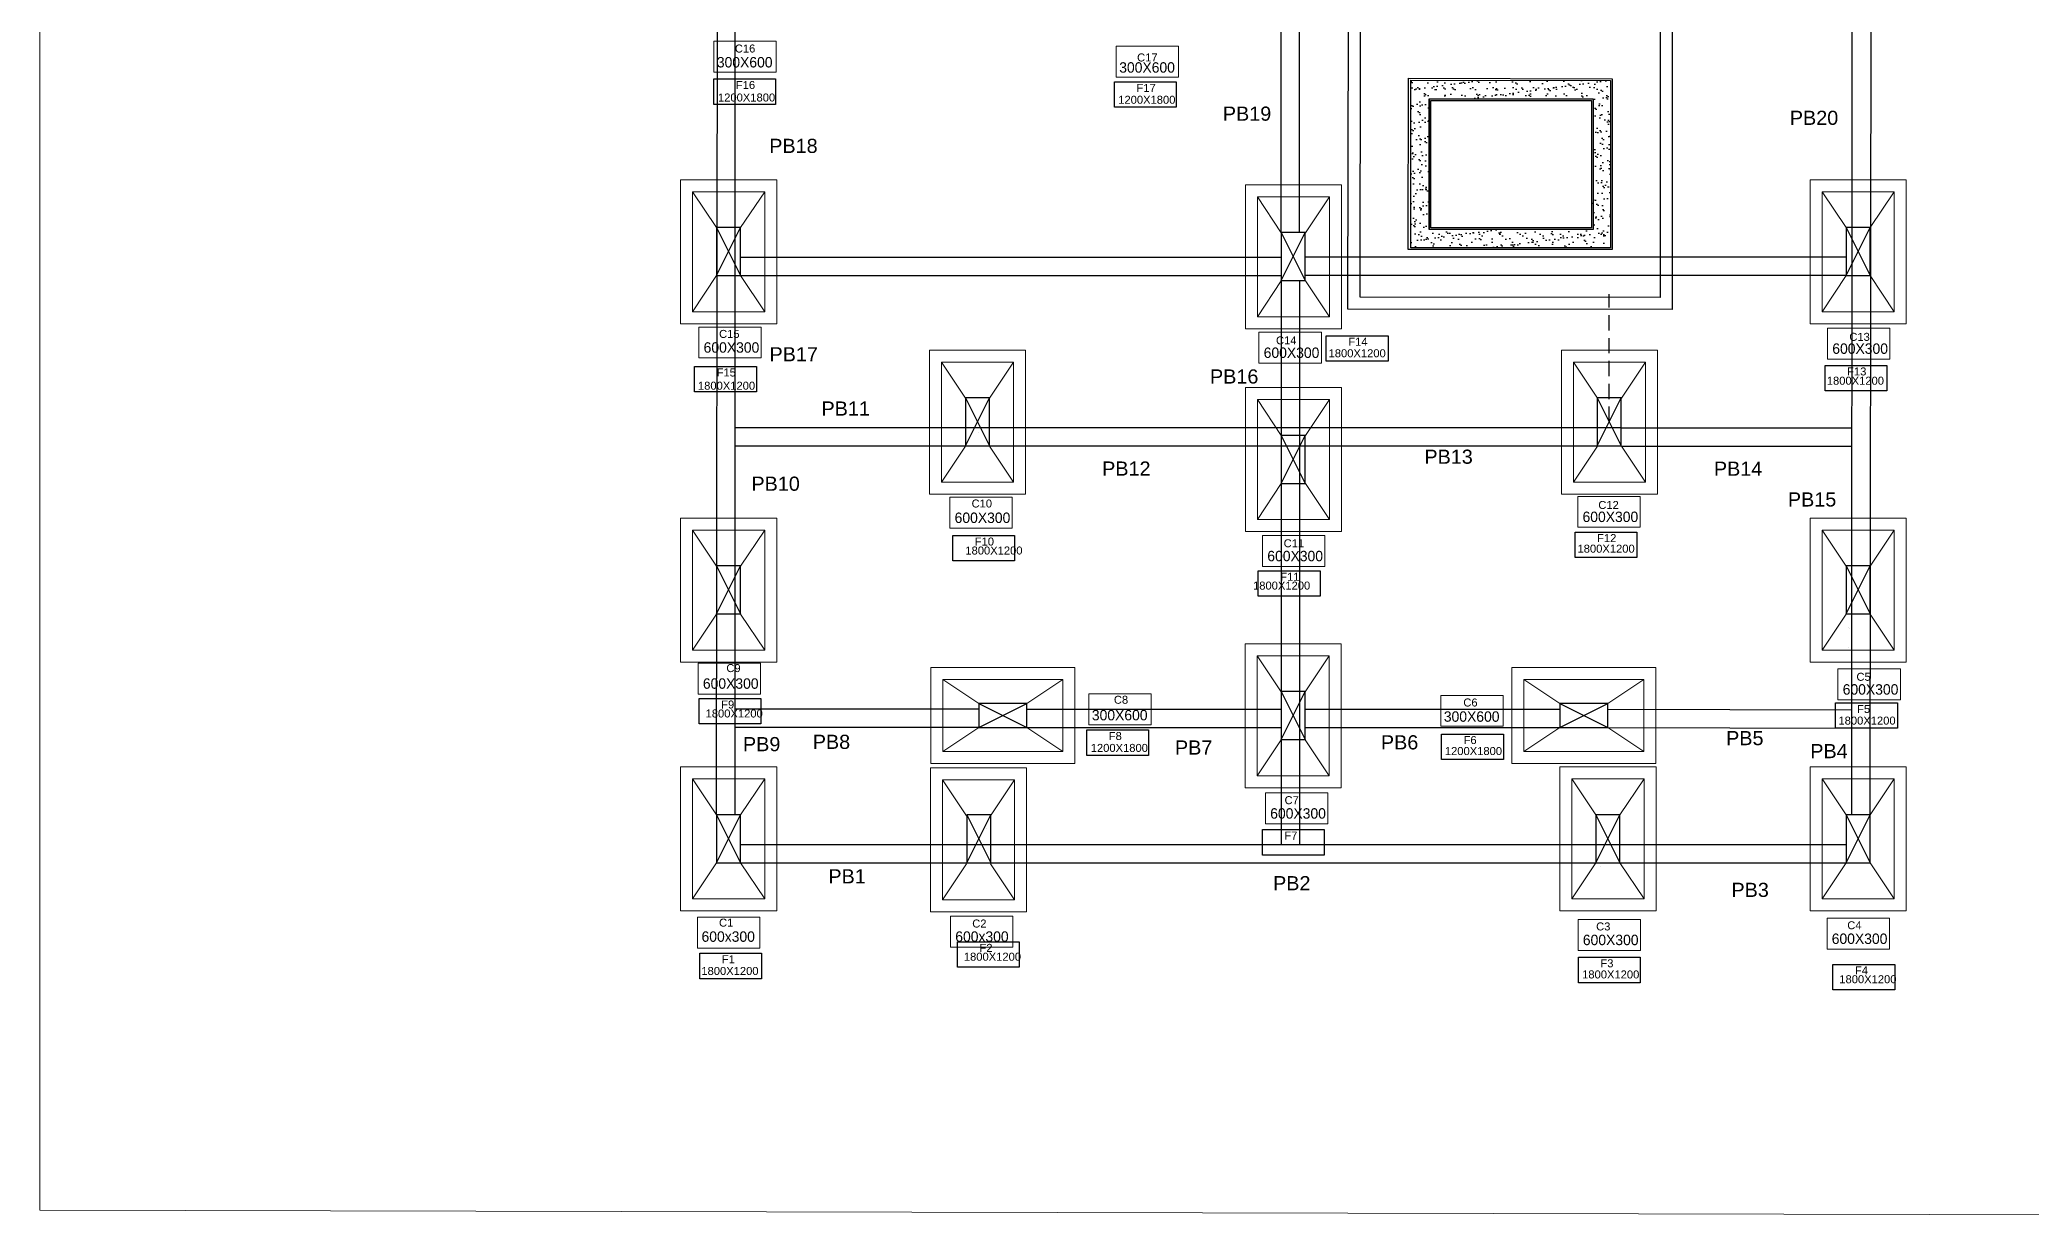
# Model space of a CAD drawing. Header units: millimetres. Extents: x -1932176 to 78768, y -1967 to 1266654.
# Drawn here: x -1797349 to -1772461, y 1167279 to 1182008 of the extents above; entities that cross this region are included whole.
import ezdxf

# ---------------------------------------------------------------- set-up
doc = ezdxf.new("R2010")
doc.units = ezdxf.units.MM
doc.linetypes.add('DASHDOTX2', pattern=[50.8, 25.4, -12.7, 0, -12.7])
doc.linetypes.add('DASHED2', pattern=[9.525, 6.35, -3.175])
for name, color, linetype, lineweight in [('CENTERLINE', 251, 'DASHDOTX2', 15), ('Layer2', 7, 'Continuous', 5), ('SHEET', 7, 'Continuous', 13), ('text', 252, 'Continuous', 5)]:
    doc.layers.add(name, color=color, linetype=linetype, lineweight=lineweight)
doc.layers.add('foundation', color=160, linetype='Continuous', lineweight=9, transparency=0.1)
doc.styles.get("Standard").update_dxf_attribs({"font": 'arial.ttf'})

msp = doc.modelspace()

# ---------------------------------------------------------------- hatches: boundary and pattern name
at = {"ltscale": 30}
h = msp.add_hatch(dxfattribs=at)
h.set_pattern_fill('AR-SAND', color=256, scale=3.2)
h.set_pattern_definition([(37.5, (-1769038.39, 1100782.96), (-5.1201, 156.61224), [0, -123.5456, 0, -138.176, 0, -132.08]), (7.5, (-1769038.39, 1100782.96), (143.84745, 229.38403), [0, -66.6496, 0, -111.3536, 0, -42.672]), (327.5, (-1769138.36, 1100782.96), (253.11756, 0.4599), [0, -40.64, 0, -146.304, 0, -191.008]), (317.5, (-1769138.36, 1100782.96), (244.33806, 71.3374), [0, -20.32, 0, -95.9104, 0, -109.728])])
h.paths.add_polyline_path([(-1780097.89301, 1181502.01534), (-1780215.7844, 1181502.0453), (-1780216.31619, 1179409.42674), (-1780097.89301, 1179409.40451)])
h.paths.add_polyline_path([(-1778104.04615, 1181501.50866), (-1780097.89301, 1181502.01534), (-1780097.89301, 1179409.40451), (-1778104.04615, 1179409.03015), (-1778104.04615, 1179638.9961), (-1779986.08961, 1179639.42674), (-1779985.78394, 1181259.46864), (-1779985.7162, 1181271.41651), (-1778104.04615, 1181271.41107)])
h.paths.add_polyline_path([(-1777786.61187, 1181501.428), (-1778104.04615, 1181501.50866), (-1778104.04615, 1181271.41107), (-1777936.08597, 1181271.41058), (-1777936.45949, 1179638.95776), (-1778104.04615, 1179638.9961), (-1778104.04615, 1179409.03015), (-1777786.61187, 1179408.97055)])
h.paths.add_polyline_path([(-1777718.08597, 1181501.41058), (-1777786.61187, 1181501.428), (-1777786.61187, 1179408.97055), (-1777718.47374, 1179408.95776)])

# ---------------------------------------------------------------- linework, layer by layer
for p, q in [((-1781834.15001, 1179599.98346), (-1781834.15001, 1193926.73642)), ((-1781604.15001, 1179599.98346), (-1781604.15001, 1193926.73642)), ((-1788890.35404, 1172320.39185), (-1788878.064, 1183929.39556)), ((-1788660.35404, 1172320.39185), (-1788658.81901, 1183929.16346)), ((-1774702.01986, 1172320.39185), (-1774696.88366, 1183914.38245)), ((-1774472.01986, 1172320.39185), (-1774459.74598, 1183914.1314)), ((-1788590.35404, 1179290.39542), (-1781834.15001, 1179290.39542)), ((-1774773.22028, 1179292.79733), (-1781534.15001, 1179292.79733)), ((-1788590.35404, 1179060.39542), (-1781834.15001, 1179060.39542)), ((-1781834.52313, 1178999.98346), (-1781834.52313, 1171950.39185)), ((-1781604.52313, 1178999.98346), (-1781604.52313, 1171950.39185)), ((-1774773.22028, 1179062.79733), (-1781534.15001, 1179062.79733)), ((-1777582.49583, 1177160.39225), (-1788660.35404, 1177160.39225)), ((-1777582.49583, 1177160.39225), (-1774702.01986, 1177160.39225)), ((-1777582.49583, 1176930.39225), (-1788660.35404, 1176930.39225)), ((-1777582.49583, 1176930.39225), (-1774702.01986, 1176930.39225)), ((-1785613.03426, 1173642.39865), (-1788660.35404, 1173642.39865)), ((-1785013.27964, 1173642.27596), (-1781834.52313, 1173642.27596)), ((-1781534.52313, 1173642.27596), (-1778351.72173, 1173642.27596)), ((-1777751.06991, 1173642.27504), (-1774701.36804, 1173633.63212)), ((-1785613.03426, 1173412.39865), (-1788660.35404, 1173412.39865)), ((-1785013.27964, 1173412.27596), (-1781834.52313, 1173412.27596)), ((-1781534.52313, 1173412.27596), (-1778351.72173, 1173412.27596)), ((-1777751.72173, 1173412.27596), (-1774702.01986, 1173403.63304)), ((-1788590.35404, 1171950.39185), (-1774772.01986, 1171950.39185)), ((-1788590.35404, 1171720.39185), (-1774772.01986, 1171720.39185))]:
    msp.add_line(p, q, dxfattribs=at)
at = {"linetype": 'ByBlock', "transparency": 33554687}
for p, q in [((-1780216.31619, 1179409.42674), (-1780215.7844, 1181502.06609)), ((-1779986.08961, 1179639.42674), (-1779985.7162, 1181271.41651)), ((-1779966.08584, 1181271.41202), (-1779966.08584, 1181271.41645)), ((-1777936.45949, 1179638.95776), (-1779986.08961, 1179639.42674)), ((-1779986.08584, 1179659.42674), (-1779986.08612, 1179659.42674)), ((-1777956.42813, 1179659.26667), (-1779966.08584, 1179659.42267)), ((-1777718.47374, 1179408.95776), (-1780216.31619, 1179409.42674)), ((-1785618.03883, 1177102.79309), (-1785618.03426, 1177102.79309)), ((-1785780.81435, 1176932.79309), (-1785480.81435, 1176932.79309)), ((-1785741.52154, 1171972.79309), (-1785741.52967, 1171972.79309)), ((-1785515.9517, 1172152.28457), (-1785515.89372, 1172152.28457)), ((-1785761.52154, 1171952.79309), (-1785761.52154, 1171952.78497)), ((-1785741.42807, 1171722.79269), (-1785741.42803, 1171722.70194)), ((-1777843.60657, 1171676.47448), (-1777843.60654, 1171676.38373))]:
    msp.add_line(p, q, dxfattribs=at)
at = {"transparency": 16777216}
for p, q in [((-1780215.80451, 1181502.0661), (-1780215.7844, 1181502.06609)), ((-1780215.7844, 1181502.0453), (-1777718.08597, 1181501.41058)), ((-1779985.7162, 1181271.41651), (-1777936.08597, 1181271.41058)), ((-1779966.08584, 1181251.41646), (-1777956.09021, 1181251.41064)), ((-1777936.09054, 1181251.41058), (-1777936.08598, 1181251.41058))]:
    msp.add_line(p, q, dxfattribs=at)
for p, q in [((-1777718.08597, 1181501.41058), (-1777718.47374, 1179408.95776)), ((-1777698.08597, 1181521.41058), (-1777698.53814, 1179388.95776)), ((-1779985.78394, 1181259.46864), (-1779986.08961, 1179639.42674)), ((-1779966.08584, 1179659.42267), (-1779966.08584, 1181251.41646)), ((-1777956.09021, 1181251.41064), (-1777956.42813, 1179659.26667)), ((-1777956.08597, 1181271.41483), (-1777956.08597, 1181271.41064)), ((-1777936.08597, 1181271.41058), (-1777936.45949, 1179638.95776)), ((-1788891.55446, 1179662.79626), (-1788591.55446, 1179062.79626)), ((-1788891.55446, 1179062.79626), (-1788591.55446, 1179662.79626)), ((-1781834.15001, 1179599.98346), (-1781534.15001, 1178999.98346)), ((-1781834.15001, 1178999.98346), (-1781534.15001, 1179599.98346)), ((-1774773.22028, 1179662.79733), (-1774473.22028, 1179062.79733)), ((-1774773.22028, 1179062.79733), (-1774473.22028, 1179662.79733)), ((-1785780.81435, 1177532.79309), (-1785480.81435, 1176932.79309)), ((-1785780.81435, 1176932.79309), (-1785480.81435, 1177532.79309)), ((-1777883.69626, 1177532.79309), (-1777583.69626, 1176932.79309)), ((-1777883.69626, 1176932.79309), (-1777583.69626, 1177532.79309)), ((-1781834.52313, 1177063.44265), (-1781534.52313, 1176463.44265)), ((-1781834.52313, 1176463.44265), (-1781534.52313, 1177063.44265)), ((-1788891.55446, 1175433.30122), (-1788591.55446, 1174833.30122)), ((-1788891.55446, 1174833.30122), (-1788591.55446, 1175433.30122)), ((-1774773.22028, 1175433.30128), (-1774473.22028, 1174833.30128)), ((-1774773.22028, 1174833.30128), (-1774473.22028, 1175433.30128)), ((-1781834.52313, 1173862.39865), (-1781534.52313, 1173262.39865)), ((-1781834.52313, 1173262.39865), (-1781534.52313, 1173862.39865)), ((-1785613.03426, 1173412.39865), (-1785013.03426, 1173712.39865)), ((-1785613.03426, 1173712.39865), (-1785013.03426, 1173412.39865)), ((-1778351.47635, 1173412.39865), (-1777751.47635, 1173712.39865)), ((-1778351.47635, 1173712.39865), (-1777751.47635, 1173412.39865)), ((-1788891.55446, 1172322.79269), (-1788591.55446, 1171722.79269)), ((-1788891.55446, 1171722.79269), (-1788591.55446, 1172322.79269)), ((-1785762.93597, 1172322.79269), (-1785462.93597, 1171722.79269)), ((-1785762.93597, 1171722.79269), (-1785462.93597, 1172322.79269)), ((-1777901.57464, 1172322.79269), (-1777601.57464, 1171722.79269)), ((-1777901.57464, 1171722.79269), (-1777601.57464, 1172322.79269)), ((-1774773.22028, 1172322.79269), (-1774473.22028, 1171722.79269)), ((-1774773.22028, 1171722.79269), (-1774473.22028, 1172322.79269))]:
    msp.add_line(p, q)
at = {"color": 252, "linetype": 'DASHED2', "ltscale": 30}
msp.add_line((-1777733.69626, 1177232.79309), (-1777733.69626, 1178828.80752), dxfattribs=at)
at = {"color": 12, "ltscale": 30}
msp.add_line((-1788660.35404, 1176930.39225), (-1788660.35404, 1176930.39225), dxfattribs=at)
at = {"color": 252, "linetype": 'ByBlock', "true_color": 0x939598, "transparency": 33554687}
for p, q in [((-1774746.45952, 1174667.80473), (-1774746.4514, 1174667.80473)), ((-1774726.45952, 1174647.80473), (-1774726.45953, 1174647.7966)), ((-1774746.55299, 1174417.80432), (-1774746.55303, 1174417.71357))]:
    msp.add_line(p, q, dxfattribs=at)
at = {"transparency": 16777216}
for points in [[(-1776948.55851, 1178638.9346), (-1781000.01469, 1178639.56057), (-1780991.74562, 1182278.84179), (-1776948.06567, 1182271.12294)], [(-1777098.53815, 1178788.95777), (-1780849.67353, 1178789.53734), (-1780842.0867, 1182128.55584), (-1777098.08599, 1182121.40903)]]:
    msp.add_lwpolyline(points, close=True, dxfattribs=at)
at = {"color": 252, "ltscale": 30}
for points in [[(-1788925.10704, 1181518.70821), (-1788152.80688, 1181518.70821), (-1788152.80688, 1181201.17699), (-1788925.10704, 1181201.17699)], [(-1783917.75543, 1181482.20409), (-1783145.45527, 1181482.20409), (-1783145.45527, 1181164.67286), (-1783917.75543, 1181164.67286)], [(-1781271.21039, 1178309.70431), (-1780498.91023, 1178309.70431), (-1780498.91023, 1177992.17309), (-1781271.21039, 1177992.17309)], [(-1789165.80249, 1177925.25992), (-1788393.50233, 1177925.25992), (-1788393.50233, 1177607.7287), (-1789165.80249, 1177607.7287)], [(-1775036.48602, 1177938.08459), (-1774264.18586, 1177938.08459), (-1774264.18586, 1177620.55337), (-1775036.48602, 1177620.55337)], [(-1785939.62022, 1175812.00994), (-1785167.32006, 1175812.00994), (-1785167.32006, 1175494.47872), (-1785939.62022, 1175494.47872)], [(-1778161.42709, 1175855.27927), (-1777389.12693, 1175855.27927), (-1777389.12693, 1175537.74805), (-1778161.42709, 1175537.74805)], [(-1782121.32009, 1175371.73732), (-1781349.01993, 1175371.73732), (-1781349.01993, 1175054.2061), (-1782121.32009, 1175054.2061)], [(-1789108.81951, 1173774.92515), (-1788336.51935, 1173774.92515), (-1788336.51935, 1173457.39393), (-1789108.81951, 1173457.39393)], [(-1774905.93475, 1173721.16426), (-1774133.63459, 1173721.16426), (-1774133.63459, 1173403.63304), (-1774905.93475, 1173403.63304)], [(-1784264.42351, 1173381.52773), (-1783492.12335, 1173381.52773), (-1783492.12335, 1173063.99651), (-1784264.42351, 1173063.99651)], [(-1779829.60247, 1173330.56941), (-1779057.3023, 1173330.56941), (-1779057.3023, 1173013.03819), (-1779829.60247, 1173013.03819)], [(-1782070.30009, 1172136.13109), (-1781297.99993, 1172136.13109), (-1781297.99993, 1171818.59987), (-1782070.30009, 1171818.59987)], [(-1785879.97198, 1170732.93086), (-1785107.67182, 1170732.93086), (-1785107.67182, 1170415.39963), (-1785879.97198, 1170415.39963)], [(-1789100.09112, 1170590.34868), (-1788327.79096, 1170590.34868), (-1788327.79096, 1170272.81746), (-1789100.09112, 1170272.81746)], [(-1778119.84634, 1170540.20073), (-1777347.54618, 1170540.20073), (-1777347.54618, 1170222.66951), (-1778119.84634, 1170222.66951)], [(-1774939.01894, 1170451.0429), (-1774166.71878, 1170451.0429), (-1774166.71878, 1170133.51168), (-1774939.01894, 1170133.51168)]]:
    msp.add_lwpolyline(points, close=True, dxfattribs=at)
at = {"transparency": 16777216}
msp.add_lwpolyline([(-1777698.53814, 1179388.95776), (-1780248.30893, 1179389.42674), (-1780243.45155, 1181527.19409), (-1777698.08597, 1181521.41058)], dxfattribs=at)
for points in [[(-1788891.55446, 1179062.79626), (-1788591.55446, 1179062.79626), (-1788591.55446, 1179662.79626), (-1788891.55446, 1179662.79626)], [(-1781834.15001, 1178999.98346), (-1781534.15001, 1178999.98346), (-1781534.15001, 1179599.98346), (-1781834.15001, 1179599.98346)], [(-1774773.22028, 1179062.79733), (-1774473.22028, 1179062.79733), (-1774473.22028, 1179662.79733), (-1774773.22028, 1179662.79733)], [(-1785780.81435, 1176932.79309), (-1785480.81435, 1176932.79309), (-1785480.81435, 1177532.79309), (-1785780.81435, 1177532.79309)], [(-1777883.69626, 1176932.79309), (-1777583.69626, 1176932.79309), (-1777583.69626, 1177532.79309), (-1777883.69626, 1177532.79309)], [(-1781834.52313, 1176463.44265), (-1781534.52313, 1176463.44265), (-1781534.52313, 1177063.44265), (-1781834.52313, 1177063.44265)], [(-1788891.55446, 1174833.30122), (-1788591.55446, 1174833.30122), (-1788591.55446, 1175433.30122), (-1788891.55446, 1175433.30122)], [(-1774773.22028, 1174833.30128), (-1774473.22028, 1174833.30128), (-1774473.22028, 1175433.30128), (-1774773.22028, 1175433.30128)], [(-1781834.52313, 1173262.39865), (-1781534.52313, 1173262.39865), (-1781534.52313, 1173862.39865), (-1781834.52313, 1173862.39865)], [(-1785613.03426, 1173412.39865), (-1785013.03426, 1173412.39865), (-1785013.03426, 1173712.39865), (-1785613.03426, 1173712.39865)], [(-1778351.47635, 1173412.39865), (-1777751.47635, 1173412.39865), (-1777751.47635, 1173712.39865), (-1778351.47635, 1173712.39865)], [(-1788891.55446, 1171722.79269), (-1788591.55446, 1171722.79269), (-1788591.55446, 1172322.79269), (-1788891.55446, 1172322.79269)], [(-1785762.93597, 1171722.79269), (-1785462.93597, 1171722.79269), (-1785462.93597, 1172322.79269), (-1785762.93597, 1172322.79269)], [(-1777901.57464, 1171722.79269), (-1777601.57464, 1171722.79269), (-1777601.57464, 1172322.79269), (-1777901.57464, 1172322.79269)], [(-1774773.22028, 1171722.79269), (-1774473.22028, 1171722.79269), (-1774473.22028, 1172322.79269), (-1774773.22028, 1172322.79269)]]:
    msp.add_lwpolyline(points, close=True)
at = {"layer": 'foundation', "color": 5, "ltscale": 30}
for p, q in [((-1788890.35404, 1179660.39542), (-1789190.23135, 1180110.15003)), ((-1788590.35404, 1179660.39542), (-1788290.23135, 1180110.15003)), ((-1781832.94958, 1179597.58262), (-1782132.82689, 1180047.33723)), ((-1781532.94958, 1179597.58262), (-1781232.82689, 1180047.33723)), ((-1774772.01933, 1179660.39542), (-1775071.89664, 1180110.15003)), ((-1774472.01933, 1179660.39542), (-1774171.89664, 1180110.15003)), ((-1788890.35404, 1179060.39542), (-1789190.23135, 1178610.15003)), ((-1788590.35404, 1179060.39542), (-1788290.23135, 1178610.15003)), ((-1781832.94958, 1178997.58262), (-1782132.82689, 1178547.33723)), ((-1781532.94958, 1178997.58262), (-1781232.82689, 1178547.33723)), ((-1774772.01933, 1179060.39542), (-1775071.89664, 1178610.15003)), ((-1774472.01933, 1179060.39542), (-1774171.89664, 1178610.15003)), ((-1785779.61393, 1177530.39225), (-1786079.49124, 1177980.14687)), ((-1785479.61393, 1177530.39225), (-1785179.49124, 1177980.14687)), ((-1777882.49583, 1177530.39225), (-1778182.37314, 1177980.14687)), ((-1777582.49583, 1177530.39225), (-1777282.37314, 1177980.14687)), ((-1781832.94958, 1177061.78806), (-1782132.82689, 1177511.54268)), ((-1781532.94958, 1177061.78806), (-1781232.82689, 1177511.54268)), ((-1785779.61393, 1176930.39225), (-1786079.49124, 1176480.14687)), ((-1785479.61393, 1176930.39225), (-1785179.49124, 1176480.14687)), ((-1777882.49583, 1176930.39225), (-1778182.37314, 1176480.14687)), ((-1777582.49583, 1176930.39225), (-1777282.37314, 1176480.14687)), ((-1781832.94958, 1176461.78806), (-1782132.82689, 1176011.54268)), ((-1781532.94958, 1176461.78806), (-1781232.82689, 1176011.54268)), ((-1788890.35404, 1175430.90037), (-1789190.23135, 1175880.65499)), ((-1788590.35404, 1175430.90037), (-1788290.23135, 1175880.65499)), ((-1774772.01986, 1175430.90043), (-1775071.89717, 1175880.65505)), ((-1774472.01986, 1175430.90043), (-1774171.89717, 1175880.65505)), ((-1788890.35404, 1174830.90037), (-1789190.23135, 1174380.65499)), ((-1788590.35404, 1174830.90037), (-1788290.23135, 1174380.65499)), ((-1774772.01986, 1174830.90043), (-1775071.89717, 1174380.65505)), ((-1774472.01986, 1174830.90043), (-1774171.89717, 1174380.65505)), ((-1781833.32271, 1173859.99781), (-1782133.20002, 1174309.75242)), ((-1781533.32271, 1173859.99781), (-1781233.20002, 1174309.75242)), ((-1785613.27964, 1173712.27596), (-1786063.03426, 1174012.39865)), ((-1785013.27964, 1173712.27596), (-1784563.03426, 1174012.39865)), ((-1778351.72173, 1173712.27596), (-1778801.47635, 1174012.39865)), ((-1777751.72173, 1173712.27596), (-1777301.47635, 1174012.39865)), ((-1785613.27964, 1173412.27596), (-1786063.03426, 1173112.39865)), ((-1785013.27964, 1173412.27596), (-1784563.03426, 1173112.39865)), ((-1781833.32271, 1173259.99781), (-1782133.20002, 1172809.75242)), ((-1781533.32271, 1173259.99781), (-1781233.20002, 1172809.75242)), ((-1778351.72173, 1173412.27596), (-1778801.47635, 1173112.39865)), ((-1777751.72173, 1173412.27596), (-1777301.47635, 1173112.39865)), ((-1788890.35404, 1172320.39185), (-1789190.23135, 1172770.14646)), ((-1788590.35404, 1172320.39185), (-1788290.23135, 1172770.14646)), ((-1785766.83383, 1172310.19528), (-1786066.71114, 1172759.94989)), ((-1785466.83383, 1172310.19528), (-1785166.71114, 1172759.94989)), ((-1777900.37421, 1172320.39185), (-1778200.25152, 1172770.14646)), ((-1777600.37421, 1172320.39185), (-1777300.25152, 1172770.14646)), ((-1774772.01986, 1172320.39185), (-1775071.89717, 1172770.14646)), ((-1774472.01986, 1172320.39185), (-1774171.89717, 1172770.14646)), ((-1788890.35404, 1171720.39185), (-1789190.23135, 1171270.14646)), ((-1788590.35404, 1171720.39185), (-1788290.23135, 1171270.14646)), ((-1785766.83383, 1171710.19528), (-1786066.71114, 1171259.94989)), ((-1785466.83383, 1171710.19528), (-1785166.71114, 1171259.94989)), ((-1777900.37421, 1171720.39185), (-1778200.25152, 1171270.14646)), ((-1777600.37421, 1171720.39185), (-1777300.25152, 1171270.14646)), ((-1774772.01986, 1171720.39185), (-1775071.89717, 1171270.14646)), ((-1774472.01986, 1171720.39185), (-1774171.89717, 1171270.14646))]:
    msp.add_line(p, q, dxfattribs=at)
for points in [[(-1789340.23135, 1178460.15003), (-1788140.23135, 1178460.15003), (-1788140.23135, 1180260.15003), (-1789340.23135, 1180260.15003)], [(-1782282.82689, 1178397.33723), (-1781082.82689, 1178397.33723), (-1781082.82689, 1180197.33723), (-1782282.82689, 1180197.33723)], [(-1775221.89664, 1178460.15003), (-1774021.89664, 1178460.15003), (-1774021.89664, 1180260.15003), (-1775221.89664, 1180260.15003)], [(-1789190.23135, 1178610.15003), (-1788290.23135, 1178610.15003), (-1788290.23135, 1180110.15003), (-1789190.23135, 1180110.15003)], [(-1782132.82689, 1178547.33723), (-1781232.82689, 1178547.33723), (-1781232.82689, 1180047.33723), (-1782132.82689, 1180047.33723)], [(-1775071.89664, 1178610.15003), (-1774171.89664, 1178610.15003), (-1774171.89664, 1180110.15003), (-1775071.89664, 1180110.15003)], [(-1786079.49124, 1176480.14687), (-1785179.49124, 1176480.14687), (-1785179.49124, 1177980.14687), (-1786079.49124, 1177980.14687)], [(-1778332.37314, 1176330.14687), (-1777132.37314, 1176330.14687), (-1777132.37314, 1178130.14687), (-1778332.37314, 1178130.14687)], [(-1778182.37314, 1176480.14687), (-1777282.37314, 1176480.14687), (-1777282.37314, 1177980.14687), (-1778182.37314, 1177980.14687)], [(-1782282.82689, 1175861.54268), (-1781082.82689, 1175861.54268), (-1781082.82689, 1177661.54268), (-1782282.82689, 1177661.54268)], [(-1782132.82689, 1176011.54268), (-1781232.82689, 1176011.54268), (-1781232.82689, 1177511.54268), (-1782132.82689, 1177511.54268)], [(-1789340.23135, 1174230.65499), (-1788140.23135, 1174230.65499), (-1788140.23135, 1176030.65499), (-1789340.23135, 1176030.65499)], [(-1775221.89717, 1174230.65505), (-1774021.89717, 1174230.65505), (-1774021.89717, 1176030.65505), (-1775221.89717, 1176030.65505)], [(-1789190.23135, 1174380.65499), (-1788290.23135, 1174380.65499), (-1788290.23135, 1175880.65499), (-1789190.23135, 1175880.65499)], [(-1775071.89717, 1174380.65505), (-1774171.89717, 1174380.65505), (-1774171.89717, 1175880.65505), (-1775071.89717, 1175880.65505)], [(-1782283.20002, 1172659.75242), (-1781083.20002, 1172659.75242), (-1781083.20002, 1174459.75242), (-1782283.20002, 1174459.75242)], [(-1782133.20002, 1172809.75242), (-1781233.20002, 1172809.75242), (-1781233.20002, 1174309.75242), (-1782133.20002, 1174309.75242)], [(-1784413.03426, 1172962.39865), (-1784413.03426, 1174162.39865), (-1786213.03426, 1174162.39865), (-1786213.03426, 1172962.39865)], [(-1784563.03426, 1173112.39865), (-1784563.03426, 1174012.39865), (-1786063.03426, 1174012.39865), (-1786063.03426, 1173112.39865)], [(-1777151.47635, 1172962.39865), (-1777151.47635, 1174162.39865), (-1778951.47635, 1174162.39865), (-1778951.47635, 1172962.39865)], [(-1777301.47635, 1173112.39865), (-1777301.47635, 1174012.39865), (-1778801.47635, 1174012.39865), (-1778801.47635, 1173112.39865)], [(-1789340.23135, 1171120.14646), (-1788140.23135, 1171120.14646), (-1788140.23135, 1172920.14646), (-1789340.23135, 1172920.14646)], [(-1789190.23135, 1171270.14646), (-1788290.23135, 1171270.14646), (-1788290.23135, 1172770.14646), (-1789190.23135, 1172770.14646)], [(-1786216.71114, 1171109.94989), (-1785016.71114, 1171109.94989), (-1785016.71114, 1172909.94989), (-1786216.71114, 1172909.94989)], [(-1786066.71114, 1171259.94989), (-1785166.71114, 1171259.94989), (-1785166.71114, 1172759.94989), (-1786066.71114, 1172759.94989)], [(-1778350.25152, 1171120.14646), (-1777150.25152, 1171120.14646), (-1777150.25152, 1172920.14646), (-1778350.25152, 1172920.14646)], [(-1778200.25152, 1171270.14646), (-1777300.25152, 1171270.14646), (-1777300.25152, 1172770.14646), (-1778200.25152, 1172770.14646)], [(-1775221.89717, 1171120.14646), (-1774021.89717, 1171120.14646), (-1774021.89717, 1172920.14646), (-1775221.89717, 1172920.14646)], [(-1775071.89717, 1171270.14646), (-1774171.89717, 1171270.14646), (-1774171.89717, 1172770.14646), (-1775071.89717, 1172770.14646)]]:
    msp.add_lwpolyline(points, close=True, dxfattribs=at)
at = {"layer": 'foundation', "ltscale": 30}
msp.add_lwpolyline([(-1786229.49124, 1176330.14687), (-1785029.49124, 1176330.14687), (-1785029.49124, 1178130.14687), (-1786229.49124, 1178130.14687)], close=True, dxfattribs=at)
at = {"layer": 'Layer2', "color": 252, "true_color": 0x939598, "transparency": 33554687}
for points in [[(-1788925.63748, 1181992.90697), (-1788145.89306, 1181992.90697), (-1788145.89306, 1181605.7264), (-1788925.63748, 1181605.7264)], [(-1783896.81634, 1181927.99017), (-1783117.07193, 1181927.99017), (-1783117.07193, 1181540.80959), (-1783896.81634, 1181540.80959)], [(-1789112.10513, 1178418.60639), (-1788332.36071, 1178418.60639), (-1788332.36071, 1178031.42581), (-1789112.10513, 1178031.42581)], [(-1782112.34712, 1178353.29723), (-1781332.6027, 1178353.29723), (-1781332.6027, 1177966.11666), (-1782112.34712, 1177966.11666)], [(-1775005.90682, 1178404.16371), (-1774226.16241, 1178404.16371), (-1774226.16241, 1178016.98313), (-1775005.90682, 1178016.98313)], [(-1785975.03204, 1176290.25041), (-1785195.28762, 1176290.25041), (-1785195.28762, 1175903.06983), (-1785975.03204, 1175903.06983)], [(-1778127.63988, 1176301.92853), (-1777347.89546, 1176301.92853), (-1777347.89546, 1175914.74796), (-1778127.63988, 1175914.74796)], [(-1782067.05118, 1175811.77555), (-1781287.30677, 1175811.77555), (-1781287.30677, 1175424.59497), (-1782067.05118, 1175424.59497)], [(-1789121.47884, 1174217.84633), (-1788341.73443, 1174217.84633), (-1788341.73443, 1173830.66575), (-1789121.47884, 1173830.66575)], [(-1774875.774, 1174144.53562), (-1774096.02959, 1174144.53562), (-1774096.02959, 1173757.35505), (-1774875.774, 1173757.35505)], [(-1784238.71233, 1173832.03317), (-1783458.96791, 1173832.03317), (-1783458.96791, 1173444.85259), (-1784238.71233, 1173444.85259)], [(-1779839.83984, 1173814.4017), (-1779060.09543, 1173814.4017), (-1779060.09543, 1173427.22112), (-1779839.83984, 1173427.22112)], [(-1782030.9383, 1172594.3591), (-1781251.19389, 1172594.3591), (-1781251.19389, 1172207.17853), (-1782030.9383, 1172207.17853)], [(-1789131.42667, 1171040.98007), (-1788351.68225, 1171040.98007), (-1788351.68225, 1170653.7995), (-1789131.42667, 1170653.7995)], [(-1785967.04922, 1171054.99215), (-1785187.3048, 1171054.99215), (-1785187.3048, 1170667.81158), (-1785967.04922, 1170667.81158)], [(-1778123.56846, 1171013.08046), (-1777343.82405, 1171013.08046), (-1777343.82405, 1170625.89989), (-1778123.56846, 1170625.89989)], [(-1775013.09249, 1171028.24122), (-1774233.34808, 1171028.24122), (-1774233.34808, 1170641.06064), (-1775013.09249, 1170641.06064)]]:
    msp.add_lwpolyline(points, close=True, dxfattribs=at)
at = {"layer": 'SHEET'}
msp.add_lwpolyline([(-1797349.30284, 1197618.72949), (-1753757.67205, 1197516.92674), (-1753757.67205, 1167279.25722), (-1797349.30284, 1167381.05997)], close=True, dxfattribs=at)

# ---------------------------------------------------------------- texts
at = {"color": 252, "ltscale": 30, "char_height": 100, "attachment_point": 1}
for s, width, insert in [('F16', 0.0813718, (-1788650.34512, 1181493.80936)), ('F17', 0.0813718, (-1783642.99351, 1181457.30524)), ('\\P1200X1800', 1.3378704, (-1788873.69724, 1181504.01219)), ('\\P1200X1800', 1.3378704, (-1783871.22586, 1181475.96802)), ('F14', 0.0813718, (-1780996.44846, 1178284.80546)), ('\\P1800X1200', 1.3378704, (-1781242.42371, 1178307.02665)), ('\\P1800X1200', 1.3378704, (-1789124.17432, 1177901.64272)), ('F15', 0.0813718, (-1788891.04057, 1177900.36107)), ('\\P1800X1200', 1.3378704, (-1775015.66029, 1177964.0082)), ('F13', 0.0813718, (-1774761.72409, 1177913.18574)), ('F10', 0.0813718, (-1785664.8583, 1175787.11109)), ('F12', 0.0813718, (-1777886.66517, 1175830.38042)), ('\\P1800X1200', 1.3378704, (-1785782.21073, 1175841.59346)), ('\\P1800X1200', 1.3378704, (-1778131.27359, 1175864.62631)), ('\\P1800X1200', 1.3378704, (-1782186.48904, 1175403.02616)), ('F11', 0.0813718, (-1781846.55817, 1175346.83847)), ('F9', 0.0813718, (-1788834.05759, 1173750.0263)), ('\\P1800X1200', 1.3378704, (-1789028.55872, 1173804.50867)), ('\\P1800X1200', 1.3378704, (-1774870.30727, 1173715.60445)), ('F5', 0.0813718, (-1774636.79604, 1173694.09732)), ('F8', 0.0813718, (-1783989.66159, 1173356.62888)), ('F6', 0.0813718, (-1779554.84054, 1173305.67056)), ('\\P1200X1800', 1.3378704, (-1784215.01794, 1173374.19636)), ('\\P1200X1800', 1.3378704, (-1779789.21743, 1173335.03126)), ('F7', 0.0813718, (-1781795.53816, 1172111.23224)), ('F1', 0.0813718, (-1788825.3292, 1170565.44983)), ('\\P1800X1200', 1.3378704, (-1785800.93902, 1170764.2197)), ('F2', 0.0813718, (-1785605.21005, 1170708.03201)), ('F3', 0.0813718, (-1777845.08441, 1170515.30189)), ('\\P1800X1200', 1.3378704, (-1789081.48533, 1170586.043)), ('\\P1800X1200', 1.3378704, (-1778073.62713, 1170542.63013)), ('\\P1800X1200', 1.3378704, (-1774859.37207, 1170482.74102)), ('F4', 0.0813718, (-1774664.25702, 1170426.14405))]:
    msp.add_mtext_dynamic_manual_height_columns(s, width=width, gutter_width=12.5, heights=[0], dxfattribs=dict(at, insert=insert))
at = {"layer": 'CENTERLINE'}
for s, p in [('PB19', (-1782563.75133, 1180996.99752)), ('PB20', (-1775477.70191, 1180945.22349)), ('PB18', (-1788233.06022, 1180594.27404)), ('PB17', (-1788229.77312, 1177989.59378)), ('PB16', (-1782724.30639, 1177711.67637)), ('PB11', (-1787579.90626, 1177310.98932)), ('PB12', (-1784072.47628, 1176560.74456)), ('PB13', (-1780044.97739, 1176708.85887)), ('PB14', (-1776426.7649, 1176559.33898)), ('PB10', (-1788455.71274, 1176371.58895)), ('PB15', (-1775502.11816, 1176174.82993)), ('PB9', (-1788561.24966, 1173116.33835)), ('PB8', (-1787689.1266, 1173145.25787)), ('PB7', (-1783162.01147, 1173074.05198)), ('PB6', (-1780588.43677, 1173138.82762)), ('PB5', (-1776274.11286, 1173191.68627)), ('PB4', (-1775221.89717, 1173029.21731)), ('PB1', (-1787493.75003, 1171463.98812)), ('PB2', (-1781936.10154, 1171378.06515)), ('PB3', (-1776207.4461, 1171294.62684))]:
    msp.add_text(s, height=177.016682, dxfattribs=at).set_placement(p)
at = {"layer": 'Layer2', "color": 252, "linetype": 'ByBlock', "lineweight": 9, "true_color": 0x939598, "transparency": 16777216, "char_height": 130, "attachment_point": 1}
for s, insert in [('{\\fCentury Gothic|b0|i0|c0|p34;300X600}', (-1788887.86493, 1181792.97039)), ('{\\fCentury Gothic|b0|i0|c0|p34;300X600}', (-1783859.04379, 1181728.05358)), ('{\\fCentury Gothic|b0|i0|c0|p34;600X300}', (-1789053.13108, 1178227.65352)), ('{\\fCentury Gothic|b0|i0|c0|p34;600X300}', (-1774946.93277, 1178213.21084)), ('{\\fCentury Gothic|b0|i0|c0|p34;600X300}', (-1782053.37307, 1178162.34437)), ('{\\fCentury Gothic|b0|i0|c0|p34;600X300}', (-1785916.05799, 1176099.29754)), ('{\\fCentury Gothic|b0|i0|c0|p34;600X300}', (-1778068.66583, 1176110.97567)), ('{\\fCentury Gothic|b0|i0|c0|p34;600X300}', (-1782008.07713, 1175620.82268)), ('{\\fCentury Gothic|b0|i0|c0|p34;600X300}', (-1789062.5048, 1174026.89347)), ('{\\fCentury Gothic|b0|i0|c0|p34;600X300}', (-1774816.79995, 1173953.58276)), ('{\\fCentury Gothic|b0|i0|c0|p34;300X600}', (-1784200.93978, 1173632.09659)), ('{\\fCentury Gothic|b0|i0|c0|p34;300X600}', (-1779802.0673, 1173614.46512)), ('{\\fCentury Gothic|b0|i0|c0|p34;600X300}', (-1781971.96425, 1172403.40624)), ('{\\fCentury Gothic|b0|i0|c0|p34;600x300}', (-1789079.31682, 1170864.03929)), ('{\\fCentury Gothic|b0|i0|c0|p34;600x300}', (-1785908.07517, 1170864.03929)), ('{\\fCentury Gothic|b0|i0|c0|p34;600X300}', (-1778064.59441, 1170822.1276)), ('{\\fCentury Gothic|b0|i0|c0|p34;600X300}', (-1774954.11844, 1170837.28835))]:
    msp.add_mtext_dynamic_manual_height_columns(s, width=741.9718666, gutter_width=57.3737, heights=[0], dxfattribs=dict(at, insert=insert))
at = {"layer": 'text', "color": 252, "true_color": 0x939598, "transparency": 16777216, "char_height": 99.743185, "attachment_point": 1}
for s, insert in [('C16', (-1788662.58576, 1181949.25317)), ('C17', (-1783635.71502, 1181837.54495)), ('C15', (-1788859.92605, 1178382.02697)), ('C14', (-1781899.29581, 1178301.52521)), ('C13', (-1774734.01848, 1178345.28112)), ('C10', (-1785704.37197, 1176262.33488)), ('C12', (-1777871.08203, 1176243.79409)), ('C11', (-1781803.60026, 1175765.31342)), ('C9', (-1788769.15675, 1174204.8772)), ('C5', (-1774645.21516, 1174096.07103)), ('C8', (-1783925.47315, 1173809.07109)), ('C6', (-1779558.2553, 1173774.82529)), ('C7', (-1781792.69433, 1172553.89633)), ('C1', (-1788860.59856, 1171023.13825)), ('C2', (-1785695.95044, 1171012.28615)), ('C3', (-1777898.55147, 1170975.70954)), ('C4', (-1774759.86212, 1170990.4042))]:
    msp.add_mtext_dynamic_manual_height_columns(s, width=1.2192188, gutter_width=1, heights=[0], dxfattribs=dict(at, insert=insert))

doc.saveas('drawing.dxf')
